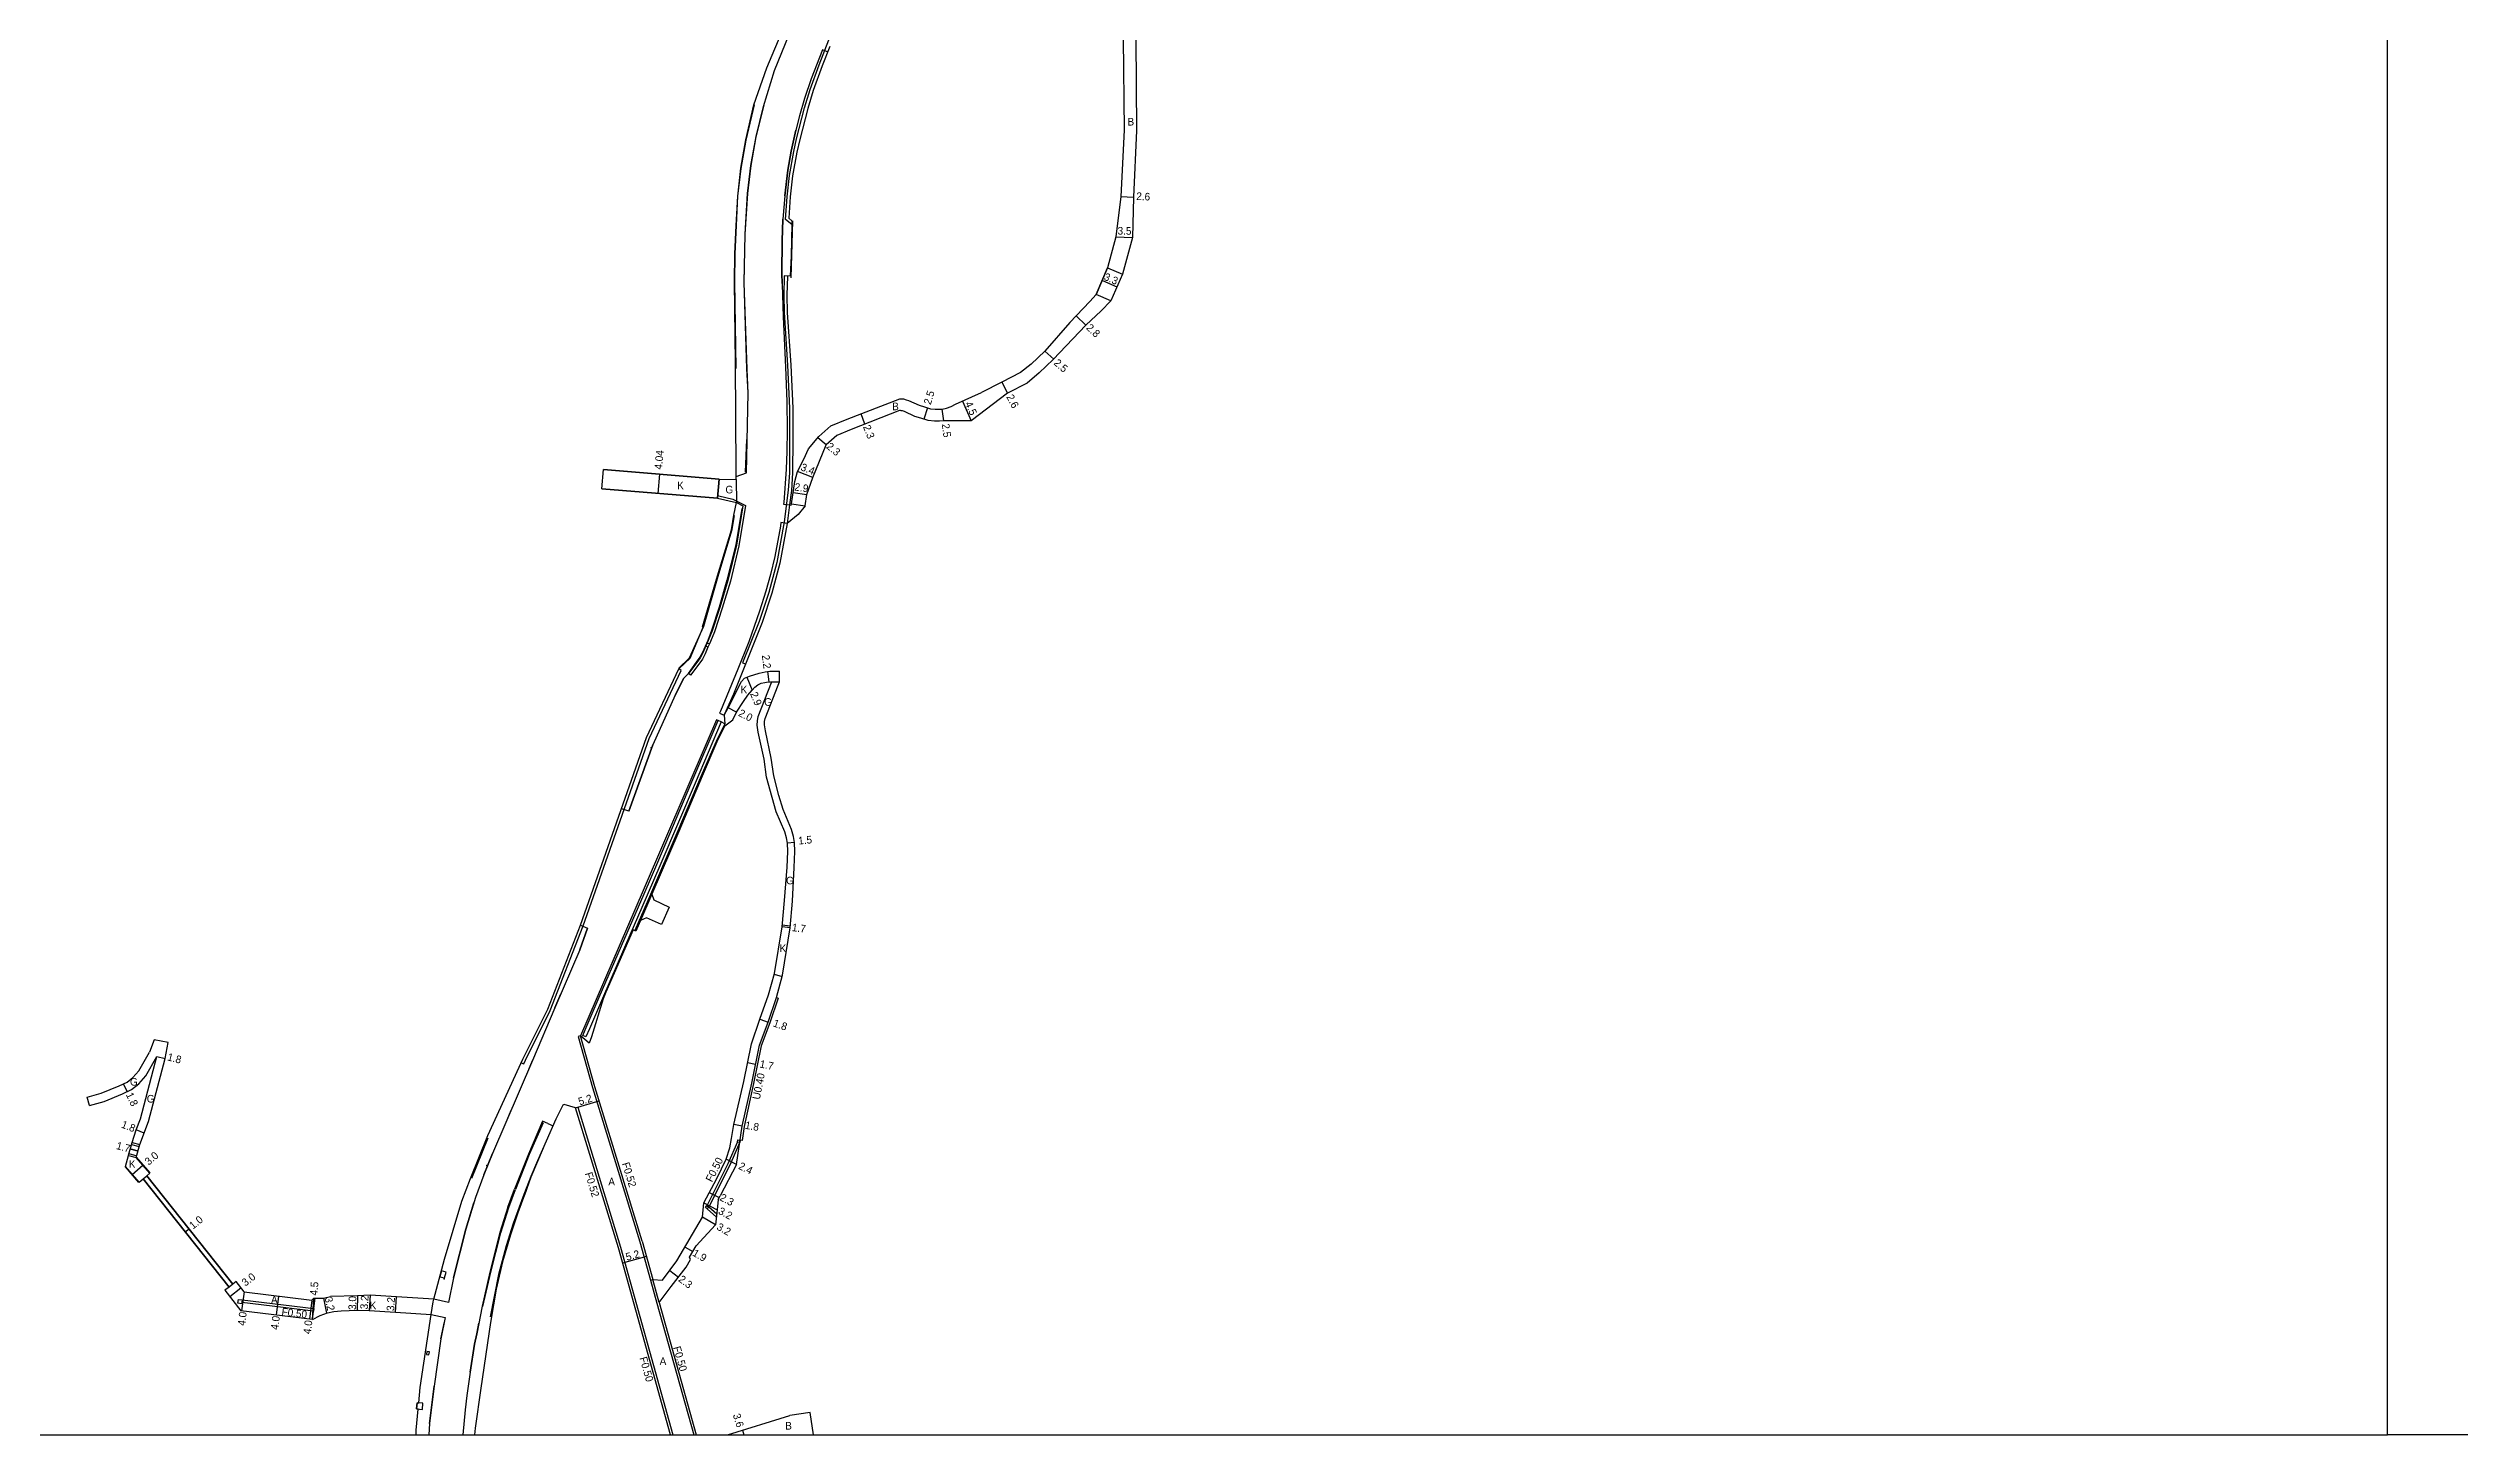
# Model space of a CAD drawing. Header units: metres. Extents: x 0 to 4000, y -99000 to -96000.
# Drawn here: x 1109 to 1615, y -99000 to -98709 of the extents above; entities that cross this region are included whole.
import ezdxf

# ---------------------------------------------------------------- set-up
doc = ezdxf.new("R2010")
doc.units = ezdxf.units.M
doc.header["$LTSCALE"] = 2.5
for name, color, linetype in [('その他', 7, 'Continuous'), ('側溝・桝', 7, 'Continuous'), ('図郭', 7, 'Continuous'), ('幅員', 7, 'Continuous'), ('歩道・分離帯・安全施設', 7, 'Continuous'), ('舗装', 7, 'Continuous'), ('道路', 7, 'Continuous')]:
    doc.layers.add(name, color=color, linetype=linetype)
doc.styles.get("Standard").update_dxf_attribs({"font": ''})
doc.styles.get('Standard').set_extended_font_data('@MS PGothic')

msp = doc.modelspace()

# ---------------------------------------------------------------- linework, layer by layer
at = {"layer": 'その他'}
for points in [[(1126.14, -98941.38), (1126.15, -98941.34), (1126.9, -98938.64)], [(1126.14, -98941.38), (1127.79, -98941.79)], [(1126.25, -98940.98), (1127.89, -98941.43)], [(1126.52, -98940.01), (1128.16, -98940.47)], [(1126.79, -98939.05), (1128.43, -98939.5)], [(1126.9, -98938.64), (1128.54, -98939.1)], [(1127.79, -98941.79), (1128.54, -98939.1)]]:
    msp.add_lwpolyline(points, dxfattribs=at)
at = {"layer": '側溝・桝'}
for points in [[(1265.31, -98745.97), (1263.99, -98744.97), (1264.32, -98740.16), (1264.8, -98735.71), (1265.69, -98730.69), (1266.3, -98727.98), (1267.98, -98721.49), (1269.14, -98717.68), (1271.04, -98712.48), (1273.08, -98707.25)], [(1264.36, -98756.82), (1263.69, -98756.8), (1263.61, -98760.84), (1263.67, -98764.47), (1264.42, -98775.54), (1264.83, -98784.53), (1264.84, -98791.06), (1264.78, -98798.09), (1264.54, -98801.75), (1263.67, -98808.42), (1262.13, -98816.93), (1260.44, -98823.2), (1258.42, -98829.28), (1254.95, -98837.97), (1255.58, -98838.22)], [(1249.96, -98802.93), (1252.9, -98803.61), (1255.55, -98804.95), (1254.19, -98813.43), (1252.41, -98820.82), (1250.7, -98826.51), (1249.09, -98831.45), (1248.23, -98833.53), (1248.04, -98833.97)], [(1264.81, -98804.85), (1264.3, -98808.72)], [(1247.71, -98834.73), (1247.11, -98836.11), (1246.53, -98837.21), (1245.79, -98838.26), (1244.03, -98840.58), (1243.62, -98840.23)], [(1208.54, -98921.91), (1209.05, -98922.15), (1209.4, -98921.39), (1214.61, -98910.92), (1221.5, -98893.21), (1235.36, -98853.88), (1242.09, -98839.61), (1241.62, -98839.28)], [(1222.08, -98916.5), (1221.43, -98916.21), (1222.19, -98914.49), (1224.9, -98908.12), (1229.57, -98897.41), (1234.29, -98886.46), (1237.2, -98879.79), (1244.34, -98862.99), (1249.83, -98850.07)], [(1250.49, -98850.35), (1245, -98863.27), (1237.85, -98880.07), (1234.95, -98886.74), (1230.22, -98897.7), (1225.56, -98908.4), (1222.84, -98914.78), (1222.08, -98916.5)], [(1251.21, -98850.78), (1249.6, -98854.02), (1246.31, -98861.71), (1241.41, -98873.28), (1235.68, -98886.62), (1232.36, -98894.19)], [(1235.95, -98886.53), (1233.54, -98892.04)], [(1262.07, -98908.24), (1262.45, -98908.37), (1260.68, -98913.51), (1258.88, -98918.37), (1257.29, -98926.29), (1255.31, -98935.3), (1254.86, -98938.25), (1254.47, -98938.19)], [(1220.97, -98916.28), (1220.47, -98916.43), (1223.48, -98927.08), (1233.42, -98959.52), (1235.65, -98967.54), (1235.67, -98967.53), (1236.15, -98967.4)], [(1219.91, -98931.41), (1220.39, -98931.27), (1229.39, -98960.63), (1240.35, -99000)], [(1253.91, -98938.54), (1251.89, -98943.13), (1247.45, -98951.95)], [(1249.56, -98953.7), (1247.87, -98952.23), (1252.35, -98943.34), (1254.39, -98938.68)], [(1247.54, -98952.61), (1249.5, -98954.3)], [(1150, -98971.7), (1165.01, -98973.52), (1164.95, -98974.02), (1149.94, -98972.2)], [(1235.67, -98967.53), (1237.01, -98972.34), (1244.71, -99000)], [(1237.49, -98972.21), (1236.15, -98967.4)]]:
    msp.add_lwpolyline(points, dxfattribs=at)
for points in [[(1247.71, -98834.73), (1247.22, -98834.52), (1247.55, -98833.76), (1248.04, -98833.97)], [(1253.97, -98938.11), (1254.47, -98938.19), (1254.39, -98938.68), (1253.9, -98938.61)], [(1247.16, -98952.28), (1247.49, -98951.9), (1247.87, -98952.23), (1247.54, -98952.61)], [(1191.47, -98966.82), (1192.46, -98967.09), (1192.79, -98965.88), (1191.79, -98965.61)], [(1149.11, -98972.4), (1149.21, -98971.6), (1150, -98971.7), (1149.9, -98972.5)], [(1189.18, -98983.23), (1189.3, -98982.6), (1188.76, -98982.49), (1188.64, -98983.12)], [(1187.82, -98994.67), (1187.93, -98993.39), (1186.7, -98993.28), (1186.59, -98994.56)]]:
    msp.add_lwpolyline(points, close=True, dxfattribs=at)
at = {"layer": '図郭'}
for points in [[(800, -99000), (1600, -99000), (1600, -98400), (800, -98400)], [(2400, -98400), (2400, -99000), (1600, -99000), (1600, -98400)]]:
    msp.add_lwpolyline(points, close=True, dxfattribs=at)
at = {"layer": '幅員'}
for points in [[(1334.33, -98740.15), (1336.93, -98740.28)], [(1333.26, -98748.61), (1336.76, -98748.69)], [(1330.46, -98757.76), (1333.49, -98759.06)], [(1326.96, -98767.11), (1324.92, -98765.19)], [(1318.34, -98772.61), (1320.22, -98774.26)], [(1309.36, -98779.07), (1310.55, -98781.37)], [(1293.74, -98784.48), (1293.01, -98786.87)], [(1297.2, -98787.21), (1296.86, -98784.73)], [(1301.07, -98783.08), (1302.91, -98787.19)], [(1280.64, -98787.88), (1279.81, -98785.73)], [(1272.48, -98792.22), (1270.72, -98790.74)], [(1237.26, -98802.44), (1237.59, -98798.41)], [(1269.67, -98799.06), (1266.49, -98797.86)], [(1265.58, -98802.26), (1268.45, -98802.69)], [(1260.2, -98839.81), (1260.48, -98841.99)], [(1255.89, -98841.02), (1256.98, -98843.71)], [(1253.69, -98848.35), (1251.91, -98847.44)], [(1265.86, -98875.71), (1264.37, -98875.85)], [(1264.94, -98893.63), (1263.25, -98893.42)], [(1258.6, -98912.79), (1260.3, -98913.38)], [(1132.11, -98920.61), (1133.86, -98921.06)], [(1125.87, -98927.98), (1125.11, -98926.35)], [(1256.03, -98921.9), (1257.7, -98922.23)], [(1219.91, -98931.41), (1224.88, -98929.89)], [(1129.46, -98936.68), (1127.78, -98936.03)], [(1254.91, -98935.23), (1253.14, -98934.91)], [(1128.16, -98940.45), (1126.53, -98939.99)], [(1126.96, -98945.36), (1129.2, -98943.43)], [(1253.7, -98943.25), (1251.55, -98942.18)], [(1246.84, -98951.31), (1249.66, -98952.81)], [(1247.99, -98949.13), (1250.02, -98950.21)], [(1138.86, -98956.81), (1138.08, -98957.44)], [(1249.32, -98955.91), (1246.55, -98954.3)], [(1242.9, -98960.59), (1244.54, -98961.55)], [(1234.82, -98962.61), (1229.81, -98964.01)], [(1239.68, -98965.52), (1241.51, -98966.91)], [(1147.41, -98970.97), (1149.74, -98969.17)], [(1150.39, -98970), (1149.9, -98973.97)], [(1157.22, -98974.87), (1157.71, -98970.9)], [(1164.65, -98971.75), (1164.16, -98975.72)], [(1164.73, -98975.79), (1165.05, -98971.3)], [(1167.05, -98971.31), (1167.71, -98974.44)], [(1174.21, -98970.85), (1174.13, -98973.85)], [(1176.83, -98970.71), (1176.63, -98973.91)], [(1182.16, -98974.26), (1182.36, -98971.06)], [(1254.95, -98999.04), (1255.25, -99000)]]:
    msp.add_lwpolyline(points, dxfattribs=at)
at = {"layer": '歩道・分離帯・安全施設'}
for points in [[(1253.59, -98798.86), (1255.76, -98798.12), (1256.11, -98781.36), (1255.9, -98776.32), (1255.32, -98758.21), (1255.51, -98748.02), (1255.99, -98739.5), (1256.68, -98733.61), (1257.81, -98727.53), (1259.35, -98721.23), (1261.67, -98713.7), (1264.72, -98706.14), (1269.41, -98695.43), (1274.41, -98684.88), (1277.61, -98677.03), (1280.11, -98670.14), (1282.37, -98662.18), (1283.27, -98658.41), (1282.99, -98658.24), (1282.32, -98657.85), (1281.92, -98657.61)], [(1253.59, -98798.86), (1255.76, -98798.12), (1256.11, -98781.36), (1255.9, -98776.32), (1255.32, -98758.21), (1255.51, -98748.02), (1255.99, -98739.5), (1256.68, -98733.61), (1257.81, -98727.53), (1259.35, -98721.23), (1261.67, -98713.7), (1264.72, -98706.14), (1269.41, -98695.43), (1274.41, -98684.88), (1277.61, -98677.03), (1280.11, -98670.14), (1282.37, -98662.18), (1283.27, -98658.41), (1281.92, -98657.61)], [(1272.81, -98709.78), (1272.19, -98709.54), (1271.76, -98709.37), (1269.36, -98715.43), (1267.92, -98719.58), (1266.9, -98723.17), (1266.1, -98726.22), (1265.14, -98730.57), (1264.43, -98734.62), (1263.8, -98739.96), (1263.4, -98744.87), (1263.25, -98749.41), (1263.22, -98756.19), (1263.5, -98765.38), (1263.94, -98775.95), (1264.26, -98783.17), (1264.32, -98789.18), (1264.23, -98793.6), (1264.12, -98797.36), (1263.6, -98804.32)], [(1272.19, -98709.54), (1271.76, -98709.37), (1269.36, -98715.43), (1267.92, -98719.58), (1266.9, -98723.17), (1266.1, -98726.22), (1265.14, -98730.57), (1264.43, -98734.62), (1263.8, -98739.96), (1263.4, -98744.87), (1263.25, -98749.41), (1263.22, -98756.19), (1263.5, -98765.38), (1263.94, -98775.95), (1264.26, -98783.17), (1264.32, -98789.18), (1264.23, -98793.6), (1264.12, -98797.36), (1263.6, -98804.32)], [(1271.76, -98709.37), (1269.36, -98715.43), (1267.92, -98719.58), (1266.9, -98723.17)], [(1253.65, -98776.18), (1253.35, -98758.04), (1253.44, -98752.15), (1253.66, -98746.18), (1254, -98740.07), (1254.64, -98734.21), (1255.71, -98728.27), (1257.49, -98720.91)], [(1259.4, -98720.92), (1257.74, -98727.62), (1256.67, -98733.59), (1255.98, -98739.5), (1255.41, -98748.01), (1255.22, -98758.12), (1255.8, -98776.31), (1256.04, -98781.32)], [(1263.8, -98739.96), (1264.43, -98734.62), (1265.14, -98730.57), (1266.1, -98726.22)], [(1263.29, -98758.41), (1263.22, -98756.19), (1263.25, -98749.41), (1263.4, -98744.87)], [(1265.18, -98757.2), (1265.49, -98745.21)], [(1263.5, -98765.38), (1263.94, -98775.95), (1264.26, -98783.17), (1264.32, -98789.18), (1264.23, -98793.6), (1264.12, -98797.36), (1263.6, -98804.32)], [(1255.58, -98797.94), (1255.83, -98791.13)], [(1253.7, -98804.36), (1253.7, -98804.36), (1254.99, -98805.07), (1253.67, -98813.32), (1251.9, -98820.68), (1250.19, -98826.35), (1248.59, -98831.27), (1247.75, -98833.32), (1246.63, -98835.88), (1246.08, -98836.94), (1245.36, -98837.95), (1243.62, -98840.23), (1242.64, -98841.22), (1240.85, -98844.78), (1236.15, -98855.21), (1231.12, -98869.1), (1229.56, -98868.61)], [(1253.7, -98804.36), (1253.7, -98804.36), (1254.99, -98805.07), (1253.67, -98813.32), (1251.9, -98820.68), (1250.19, -98826.35), (1248.59, -98831.27), (1247.75, -98833.32), (1246.63, -98835.88), (1246.08, -98836.94), (1245.36, -98837.95), (1243.62, -98840.23), (1242.64, -98841.22), (1240.85, -98844.78), (1236.15, -98855.21), (1231.12, -98869.1), (1229.56, -98868.61)], [(1263.6, -98804.32), (1263.56, -98804.68), (1264.81, -98804.85)], [(1263.6, -98804.32), (1263.56, -98804.68), (1264.81, -98804.85)], [(1241.52, -98839.17), (1243.85, -98836.93), (1246.81, -98830.26), (1249.87, -98819.8), (1252.78, -98810.03), (1253.24, -98807.08)], [(1254.82, -98805.63), (1253.52, -98813.24), (1251.69, -98820.66), (1250.06, -98826.31), (1248.47, -98831.23), (1247.7, -98833.3), (1246.54, -98835.83), (1245.98, -98836.81), (1245.26, -98837.86), (1243.53, -98840.21)], [(1262.92, -98809.27), (1261.72, -98815.7), (1260.8, -98819.47), (1259.83, -98822.93), (1258.5, -98827.17), (1256.26, -98833.55), (1253.99, -98839.33), (1250.3, -98848.1)], [(1262.92, -98809.27), (1261.72, -98815.7), (1260.8, -98819.47), (1259.83, -98822.93), (1258.5, -98827.17), (1256.26, -98833.55), (1253.99, -98839.33), (1250.3, -98848.1)], [(1262.92, -98809.27), (1261.72, -98815.7), (1260.8, -98819.47), (1259.83, -98822.93)], [(1264.3, -98808.72), (1263.02, -98808.55), (1262.92, -98809.27)], [(1264.3, -98808.72), (1263.02, -98808.55), (1262.92, -98809.27)], [(1258.5, -98827.17), (1256.26, -98833.55), (1253.99, -98839.33), (1250.3, -98848.1)], [(1240.85, -98844.78), (1242.64, -98841.22)], [(1251.23, -98851.23), (1251.21, -98850.78), (1250.49, -98850.35), (1249.83, -98850.07), (1249.51, -98849.93), (1247.53, -98854.52)], [(1251.23, -98851.23), (1251.21, -98850.78), (1250.49, -98850.35), (1249.83, -98850.07), (1249.51, -98849.93), (1247.53, -98854.52)], [(1250.3, -98848.1), (1250.12, -98848.52), (1251.12, -98848.99)], [(1250.3, -98848.1), (1250.12, -98848.52), (1251.12, -98848.99)], [(1247.53, -98854.52), (1234.12, -98885.78), (1220.97, -98916.28)], [(1247.53, -98854.52), (1234.12, -98885.78), (1220.97, -98916.28)], [(1231.12, -98869.1), (1236.15, -98855.21)], [(1247.53, -98854.52), (1234.12, -98885.78)], [(1220.95, -98893.07), (1222.44, -98893.64), (1220.81, -98898.2), (1215.62, -98910.39), (1210.92, -98921.46), (1202.54, -98940.96), (1200.68, -98945.45), (1198.94, -98950.19), (1196.94, -98956.87), (1194.33, -98967.08)], [(1220.95, -98893.07), (1222.44, -98893.64), (1220.81, -98898.2)], [(1220.81, -98898.2), (1222.44, -98893.64)], [(1231.76, -98891.32), (1221.66, -98914.69)], [(1220.81, -98898.2), (1215.62, -98910.39), (1210.92, -98921.46), (1202.54, -98940.96), (1200.68, -98945.45), (1198.94, -98950.19), (1196.94, -98956.87), (1194.33, -98967.08)], [(1215.59, -98910.46), (1215.62, -98910.39), (1216.87, -98907.44)], [(1210.21, -98923.11), (1210.92, -98921.46)], [(1205.73, -98933.54), (1206.45, -98931.86)], [(1214.11, -98934.68), (1213.03, -98934.2), (1210.03, -98941.12), (1207.15, -98948.47)], [(1214.11, -98934.68), (1213.03, -98934.2), (1210.03, -98941.12), (1207.15, -98948.47)], [(1213.11, -98934.53), (1210.22, -98941.2), (1207.34, -98948.54)], [(1130.68, -98945.01), (1127.87, -98941.73)], [(1198.2, -98946.13), (1201.59, -98937.68)], [(1200.68, -98945.45), (1202.54, -98940.96)], [(1209.28, -98949.61), (1210.59, -98945.84), (1213.24, -98939.75)], [(1125.48, -98943.78), (1128.29, -98947.06)], [(1194.33, -98967.08), (1196.94, -98956.87), (1198.6, -98951.31)], [(1200.51, -98973.07), (1202.13, -98965.88), (1204.25, -98957.61), (1205.91, -98952.31), (1207.34, -98948.54)], [(1209.09, -98949.59), (1206.85, -98955.66), (1205.37, -98960.35), (1203.76, -98966.38), (1202.04, -98975.27)], [(1205.72, -98952.24), (1204.06, -98957.56), (1201.94, -98965.84), (1200.32, -98973.02), (1199.2, -98978.78), (1198.76, -98980.96), (1197.8, -98986.87), (1197.13, -98991.75), (1196.79, -98994.74), (1196.31, -99000)], [(1205.72, -98952.24), (1204.06, -98957.56), (1201.94, -98965.84), (1200.32, -98973.02), (1199.2, -98978.78), (1198.76, -98980.96), (1197.8, -98986.87), (1197.13, -98991.75), (1196.79, -98994.74), (1196.31, -99000)], [(1194.33, -98967.08), (1193.26, -98972.2), (1190.18, -98971.56)], [(1194.33, -98967.08), (1193.26, -98972.2), (1190.18, -98971.56)], [(1189.64, -98974.73), (1192.6, -98975.35), (1191.66, -98979.85)], [(1189.64, -98974.73), (1192.6, -98975.35), (1191.66, -98979.85)], [(1191.66, -98979.85), (1192.41, -98976.28)], [(1197.8, -98986.87), (1198.76, -98980.96), (1199.2, -98978.78), (1199.62, -98976.58)], [(1191.66, -98979.85), (1190.25, -98989.79), (1189.3, -98997.63), (1189.17, -99000)], [(1191.66, -98979.85), (1190.25, -98989.79), (1189.3, -98997.63), (1189.17, -99000)], [(1189.3, -98997.63), (1190.25, -98989.79)], [(1197.13, -98991.75), (1196.79, -98994.74)]]:
    msp.add_lwpolyline(points, dxfattribs=at)
at = {"layer": '歩道・分離帯・安全施設', "flags": 128}
for points in [[(1214.11, -98934.68), (1215.21, -98935.17)], [(1205.72, -98952.24), (1207.15, -98948.47)], [(1205.72, -98952.24), (1207.15, -98948.47)]]:
    msp.add_lwpolyline(points, dxfattribs=at)
at = {"layer": '歩道・分離帯・安全施設'}
for p in [(1235.77, -98855.85, 74.72), (1201.35, -98943.5, 73.46), (1192.36, -98967.24, 73.34)]:
    msp.add_point(p, dxfattribs=at)
at = {"layer": '舗装'}
for points in [[(1249.7, -98803.46), (1250.03, -98799.43)], [(1253.63, -98799.52), (1253.7, -98804.36)], [(1265.23, -98804.59), (1268.1, -98805.02)], [(1261.12, -98841.95), (1262.73, -98841.96)], [(1251.12, -98848.99), (1251.21, -98850.78)], [(1263.29, -98892.99), (1264.97, -98893.21)], [(1261.62, -98903.33), (1263.25, -98903.84)], [(1164.73, -98975.79), (1165.35, -98971.3)], [(1189.64, -98974.73), (1190.04, -98972.08), (1190.18, -98971.56)]]:
    msp.add_lwpolyline(points, dxfattribs=at)
at = {"layer": '道路'}
for points in [[(1257.36, -98720.91), (1260.04, -98713.08), (1263.64, -98704.66), (1273.25, -98683.07), (1276.27, -98676.04), (1278.74, -98669.61), (1280.92, -98662.06), (1281.92, -98657.61)], [(1331.01, -98659.86), (1331.03, -98661.89), (1331.35, -98663.82), (1332.76, -98672.23), (1333.63, -98679.41), (1333.72, -98680.12), (1335.16, -98691.2), (1336.83, -98700.05), (1337.24, -98701.95), (1337.41, -98705.34), (1337.42, -98707.01), (1337.61, -98726.28), (1336.93, -98740.28), (1336.76, -98748.69), (1334.62, -98756.42), (1332.22, -98762.02)], [(1334.29, -98700.6), (1334.65, -98702.29), (1334.81, -98705.41), (1334.82, -98707.03), (1335, -98726.23), (1334.33, -98740.15)], [(1273.26, -98708.61), (1271.67, -98712.72), (1269.77, -98717.89), (1268.63, -98721.67), (1266.94, -98728.14), (1266.35, -98730.83), (1265.46, -98735.8), (1264.98, -98740.21), (1264.68, -98744.68), (1265.32, -98745.21), (1265.31, -98745.91), (1265.16, -98752.56), (1264.98, -98756.79), (1264.36, -98756.82), (1264.28, -98760.84), (1264.34, -98764.44), (1265.09, -98775.5), (1265.5, -98784.51), (1265.51, -98791.07), (1265.44, -98798.12), (1265.21, -98801.81), (1264.81, -98804.85), (1265.17, -98804.92), (1265.23, -98804.59)], [(1253.63, -98799.52), (1253.59, -98798.86), (1253.59, -98797.61), (1253.45, -98775.04), (1253.24, -98758.06), (1253.35, -98752.15), (1253.59, -98746.18), (1253.94, -98740.08), (1254.59, -98734.2), (1255.66, -98728.25), (1257.36, -98720.91)], [(1334.33, -98740.15), (1333.26, -98748.61)], [(1333.26, -98748.61), (1331.54, -98755.1), (1329.14, -98760.71), (1327.81, -98762.13), (1323.63, -98766.55), (1318.34, -98772.61), (1315.47, -98775.34), (1313.24, -98777.06), (1309.36, -98779.07), (1305.09, -98781.27)], [(1331.54, -98755.1), (1329.14, -98760.71)], [(1334.62, -98756.42), (1332.22, -98762.02)], [(1332.22, -98762.02), (1330.18, -98764.13), (1326.96, -98767.11)], [(1326.96, -98767.11), (1320.14, -98774.34), (1317.2, -98777.15)], [(1317.2, -98777.15), (1314.64, -98779.26), (1310.55, -98781.37)], [(1265.23, -98804.59), (1265.94, -98799.93), (1266.48, -98797.85), (1267.78, -98795.21), (1268.81, -98793.08), (1270.96, -98790.5), (1273.49, -98788.27), (1276.87, -98786.88), (1287.96, -98782.56), (1288.28, -98782.57), (1288.69, -98782.57), (1289.25, -98782.76), (1289.77, -98782.9), (1291.99, -98783.94), (1293.11, -98784.28), (1294.38, -98784.68), (1295.33, -98784.78), (1296.15, -98784.77), (1296.86, -98784.73), (1297.74, -98784.54), (1298.7, -98784.21), (1299.63, -98783.73), (1305.09, -98781.27)], [(1310.55, -98781.37), (1302.91, -98787.19), (1297.2, -98787.21), (1296.24, -98787.27), (1295.21, -98787.28), (1293.87, -98787.13), (1292.37, -98786.67), (1291.09, -98786.28), (1288.91, -98785.26), (1288.5, -98785.13), (1288.26, -98785.07), (1288.09, -98785.05), (1287.91, -98785.05), (1277.73, -98789.01), (1274.72, -98790.25), (1272.48, -98792.22)], [(1269.67, -98799.06), (1272.48, -98792.22)], [(1225.43, -98801.47), (1225.76, -98797.44)], [(1250.03, -98799.43), (1225.76, -98797.44)], [(1250.03, -98799.43), (1225.76, -98797.44)], [(1250.03, -98799.43), (1253.63, -98799.52)], [(1268.1, -98805.02), (1268.45, -98802.69), (1269.67, -98799.06)], [(1192.46, -98963.17), (1196.07, -98950.97), (1197.88, -98946.22), (1201.54, -98937.2), (1208.89, -98921.15), (1214.09, -98910.69), (1220.97, -98893.02), (1234.83, -98853.66), (1241.62, -98839.28), (1243.94, -98836.98), (1246.73, -98830.5), (1246.54, -98830.43), (1249.7, -98819.76), (1252.63, -98810.04), (1253.15, -98807.01), (1253.7, -98804.36)], [(1249.7, -98803.46), (1225.43, -98801.47)], [(1225.43, -98801.47), (1249.7, -98803.46)], [(1249.7, -98803.46), (1253.7, -98804.36)], [(1268.1, -98805.02), (1266.61, -98806.87), (1264.3, -98808.72)], [(1264.3, -98808.72), (1262.79, -98817.08), (1261.08, -98823.4), (1259.05, -98829.51), (1253.04, -98844.58)], [(1251.91, -98847.44), (1254.74, -98841.87), (1255.38, -98841.23), (1256.41, -98840.81), (1258.43, -98840.14), (1259.71, -98839.88), (1260.68, -98839.75), (1262.73, -98839.75)], [(1262.73, -98841.95), (1262.73, -98839.75)], [(1253.04, -98844.58), (1251.12, -98848.92), (1251.12, -98848.99)], [(1253.69, -98848.35), (1255.19, -98846.07), (1256.1, -98844.8), (1256.98, -98843.71), (1257.52, -98843.09), (1258.14, -98842.61), (1258.85, -98842.28), (1259.65, -98842.1), (1259.99, -98842.06), (1260.82, -98841.95), (1261.12, -98841.95)], [(1256.82, -98917.93), (1258.6, -98912.79), (1260.37, -98907.65), (1261.67, -98903.17), (1263.25, -98893.42), (1263.75, -98887.86), (1264.31, -98880.85), (1264.43, -98877.58), (1264.37, -98875.85), (1264.19, -98874.74), (1263.82, -98873.45), (1262.04, -98869.25), (1261.16, -98866.25), (1260.01, -98861.99), (1259.5, -98858.23), (1258.26, -98852.54), (1258.04, -98851.06), (1258.06, -98850.15), (1258.23, -98849.26), (1261.06, -98842.1), (1261.12, -98841.95)], [(1262.07, -98908.24), (1263.33, -98903.54), (1264.94, -98893.63), (1265.45, -98888.02), (1265.81, -98880.91), (1265.93, -98877.58), (1265.86, -98875.71), (1265.66, -98874.42), (1265.24, -98872.95), (1263.45, -98868.74), (1262.6, -98865.85), (1261.49, -98861.69), (1260.98, -98857.97), (1259.74, -98852.27), (1259.55, -98850.97), (1259.56, -98850.3), (1259.68, -98849.68), (1262.45, -98842.65), (1262.73, -98841.95)], [(1251.12, -98848.99), (1251.91, -98847.44)], [(1251.23, -98851.23), (1252.9, -98849.92), (1253.69, -98848.35)], [(1249.8, -98854.11), (1246.51, -98861.8), (1241.61, -98873.37), (1235.95, -98886.53), (1236.35, -98887.73), (1239.59, -98889.24)], [(1251.23, -98851.23), (1249.8, -98854.11)], [(1239.59, -98889.24), (1237.98, -98892.88)], [(1237.98, -98892.88), (1234.78, -98891.52), (1233.54, -98892.04), (1232.56, -98894.28), (1232.01, -98894.04), (1226.31, -98907.13), (1225.71, -98908.52), (1223.3, -98916.48), (1222.77, -98917.83), (1220.97, -98916.28)], [(1258.49, -98918.26), (1260.3, -98913.38), (1262.07, -98908.24)], [(1233.92, -98959.38), (1223.98, -98926.94), (1220.97, -98916.28)], [(1117.48, -98929.16), (1120.46, -98928.33), (1124.19, -98926.78), (1125.86, -98925.99), (1127.06, -98925.03), (1128.33, -98923.6), (1130.55, -98919.72)], [(1117.96, -98930.89), (1121.05, -98930.03), (1124.92, -98928.42), (1126.82, -98927.53), (1128.3, -98926.33), (1129.8, -98924.66), (1132.11, -98920.61)], [(1126.9, -98938.64), (1127.78, -98936.03), (1128.68, -98933.71), (1132.11, -98920.61)], [(1127.79, -98941.79), (1128.54, -98939.1), (1130.39, -98934.26), (1133.86, -98921.06), (1134.45, -98917.65), (1131.53, -98917.1), (1130.55, -98919.72)], [(1236.15, -98967.4), (1238.16, -98967.52), (1241.19, -98963.52), (1246.55, -98954.3), (1246.84, -98951.31), (1249.56, -98946.18), (1251.55, -98942.18), (1252.29, -98939.8), (1252.63, -98937.82), (1253.14, -98934.91), (1255.23, -98925.87), (1256.82, -98917.93)], [(1253.7, -98943.25), (1254.91, -98935.23), (1256.9, -98926.21), (1258.49, -98918.26)], [(1117.96, -98930.89), (1117.48, -98929.16)], [(1217.52, -98930.66), (1217.29, -98930.82), (1215.83, -98933.76), (1213.79, -98938.4), (1211.97, -98942.51), (1210.55, -98945.76), (1209.11, -98949.56)], [(1219.91, -98931.41), (1217.52, -98930.66)], [(1228.91, -98960.77), (1219.91, -98931.41)], [(1125.55, -98943.72), (1126.14, -98941.38), (1126.15, -98941.34), (1126.9, -98938.64)], [(1128.37, -98947), (1125.55, -98943.72)], [(1130.61, -98945.07), (1127.79, -98941.79)], [(1128.37, -98947), (1129.22, -98946.27), (1147.25, -98969), (1146.4, -98969.66), (1149.71, -98973.95)], [(1129.22, -98946.27), (1147.25, -98969)], [(1150.39, -98970), (1148.73, -98967.86), (1148.04, -98968.39), (1129.98, -98945.62), (1130.61, -98945.07)], [(1148.04, -98968.39), (1129.98, -98945.62)], [(1253.7, -98943.25), (1250.23, -98949.83)], [(1209.11, -98949.56), (1209.25, -98949.62), (1207.84, -98953.4), (1206.28, -98958.05), (1204.62, -98963.72), (1203.3, -98969.47), (1202.06, -98976.46), (1200.03, -98990.21), (1198.88, -98998.61), (1198.76, -99000)], [(1249.82, -98950.6), (1249.66, -98952.81), (1249.32, -98955.91), (1245.23, -98960.35)], [(1249.82, -98950.6), (1250.23, -98949.83)], [(1239.83, -99000), (1228.91, -98960.77)], [(1233.92, -98959.38), (1236.15, -98967.4)], [(1237.49, -98972.21), (1239.99, -98968.91), (1243.11, -98964.8), (1244.03, -98963.22), (1243.84, -98962.74), (1245.23, -98960.35)], [(1190.18, -98971.56), (1192.46, -98963.17)], [(1150.39, -98970), (1164.65, -98971.75), (1165.05, -98971.3), (1167.05, -98971.31), (1168.55, -98971)], [(1182.36, -98971.06), (1176.83, -98970.71), (1174.21, -98970.85), (1168.55, -98971)], [(1190.18, -98971.56), (1182.36, -98971.06)], [(1164.73, -98975.79), (1149.71, -98973.95)], [(1164.73, -98975.79), (1166.38, -98974.95), (1167.93, -98974.4), (1169.21, -98974.13), (1170.74, -98974), (1172.44, -98973.93), (1174.35, -98973.84), (1176.63, -98973.91), (1182.16, -98974.26)], [(1182.16, -98974.26), (1189.64, -98974.73)], [(1187.31, -98990.1), (1189.64, -98974.73)], [(1237.49, -98972.21), (1245.23, -99000)], [(1186.51, -99000), (1186.51, -98999.01), (1186.92, -98994.59), (1186.59, -98994.56), (1186.7, -98993.28), (1187.07, -98993.31), (1187.31, -98990.1)], [(1251.82, -99000), (1264.91, -98995.98)], [(1269.85, -99000), (1269.17, -98995.33), (1264.91, -98995.98)]]:
    msp.add_lwpolyline(points, dxfattribs=at)
for points in [[(1329.14, -98760.71), (1331.54, -98755.1), (1334.62, -98756.42), (1332.22, -98762.02)], [(1225.76, -98797.44), (1250.03, -98799.43), (1249.7, -98803.46), (1225.43, -98801.47)], [(1129.98, -98945.62), (1148.04, -98968.39), (1147.25, -98969), (1129.22, -98946.27)]]:
    msp.add_lwpolyline(points, close=True, dxfattribs=at)

# ---------------------------------------------------------------- texts
at = {"layer": '側溝・桝'}
for s, rotation, p in [('U0.40', 78.6928, (1258.56, -98929.75)), ('F0.52', 287.0373, (1221.86, -98945.16)), ('F0.52', 287.0373, (1229.64, -98943.08)), ('F0.50', 63.2651, (1248.55, -98947.09)), ('F0.50', 353.079, (1158.2, -98974.92)), ('F0.50', 285.5616, (1240.39, -98981.66)), ('F0.50', 285.5616, (1233.33, -98983.87))]:
    msp.add_text(s, height=1.6, rotation=rotation, dxfattribs=at).set_placement(p)
at = {"layer": '幅員'}
for s, rotation, p in [('2.6', 357.2282, (1337.51, -98740.83)), ('3.5', 358.8278, (1333.61, -98748.1)), ('3.3', 336.7999, (1330.6, -98757.55)), ('2.8', 316.6533, (1326.91, -98767.84)), ('2.5', 318.8449, (1320.11, -98775.25)), ('2.5', 72.9761, (1294.42, -98783.94)), ('4.5', 294.2149, (1301.56, -98783.57)), ('2.6', 297.3872, (1310.24, -98782.15)), ('2.3', 291.2765, (1280.19, -98788.42)), ('2.5', 277.7145, (1296.74, -98787.88)), ('4.04', 85.3145, (1238.08, -98797.49)), ('2.3', 319.8955, (1272.4, -98792.81)), ('3.4', 339.2908, (1267.02, -98797.54)), ('2.9', 351.3694, (1265.76, -98801.8)), ('2.2', 277.4011, (1259, -98836.42)), ('2.9', 292.0214, (1256.51, -98844.46)), ('2.0', 333.0381, (1253.94, -98849.05)), ('1.5', 5.5084, (1266.7, -98876.13)), ('1.7', 352.8001, (1265.24, -98894.27)), ('1.8', 340.9398, (1261.24, -98914.25)), ('1.8', 345.3543, (1134.2, -98921.39)), ('1.7', 348.6928, (1258.44, -98922.89)), ('1.8', 295.1649, (1125.57, -98928.6)), ('5.2', 17.0372, (1220.79, -98930.88)), ('1.8', 339.0442, (1124.51, -98935.48)), ('1.8', 349.9177, (1255.38, -98935.75)), ('1.7', 344.5216, (1123.47, -98940)), ('3.0', 40.6459, (1130.41, -98943.54)), ('2.4', 333.4979, (1253.96, -98944.11)), ('2.3', 332.0483, (1250.01, -98950.69)), ('1.0', 38.4252, (1139.69, -98956.95)), ('3.2', 329.8259, (1249.39, -98956.82)), ('3.2', 332.0483, (1249.71, -98953.54)), ('5.2', 15.5616, (1230.71, -98963.5)), ('1.9', 329.8259, (1244.31, -98962.3)), ('3.0', 37.6802, (1150.68, -98968.93)), ('2.3', 322.8263, (1241.36, -98967.66)), ('4.5', 85.9682, (1165.8, -98970.83)), ('3.2', 281.9035, (1167.3, -98971.26)), ('3.0', 88.4423, (1173.88, -98973.81)), ('3.2', 86.3537, (1176.35, -98973.71)), ('3.2', 86.3537, (1181.88, -98974.07)), ('4.0', 83.037, (1150.62, -98977.18)), ('4.0', 83.0191, (1157.57, -98978.03)), ('4.0', 83.0191, (1164.39, -98978.94)), ('3.6', 287.0577, (1252.9, -98995.82))]:
    msp.add_text(s, height=1.6, rotation=rotation, dxfattribs=at).set_placement(p)
at = {"layer": '舗装'}
for s, p in [('B', (1335.7, -98725.22)), ('B', (1286.33, -98784.97)), ('K', (1241.24, -98801.55)), ('G', (1251.37, -98802.43)), ('K', (1254.55, -98844.4)), ('G', (1259.48, -98847)), ('G', (1264.08, -98884.47)), ('K', (1262.73, -98898.7)), ('G', (1126.47, -98926.72)), ('G', (1130, -98930.27)), ('K', (1126.24, -98943.97)), ('A', (1226.8, -98947.67)), ('A', (1156.05, -98972.45)), ('K', (1176.74, -98973.64)), ('A', (1237.57, -98985.35)), ('B', (1263.91, -98998.91))]:
    msp.add_text(s, height=1.6, dxfattribs=at).set_placement(p)

doc.saveas('drawing.dxf')
